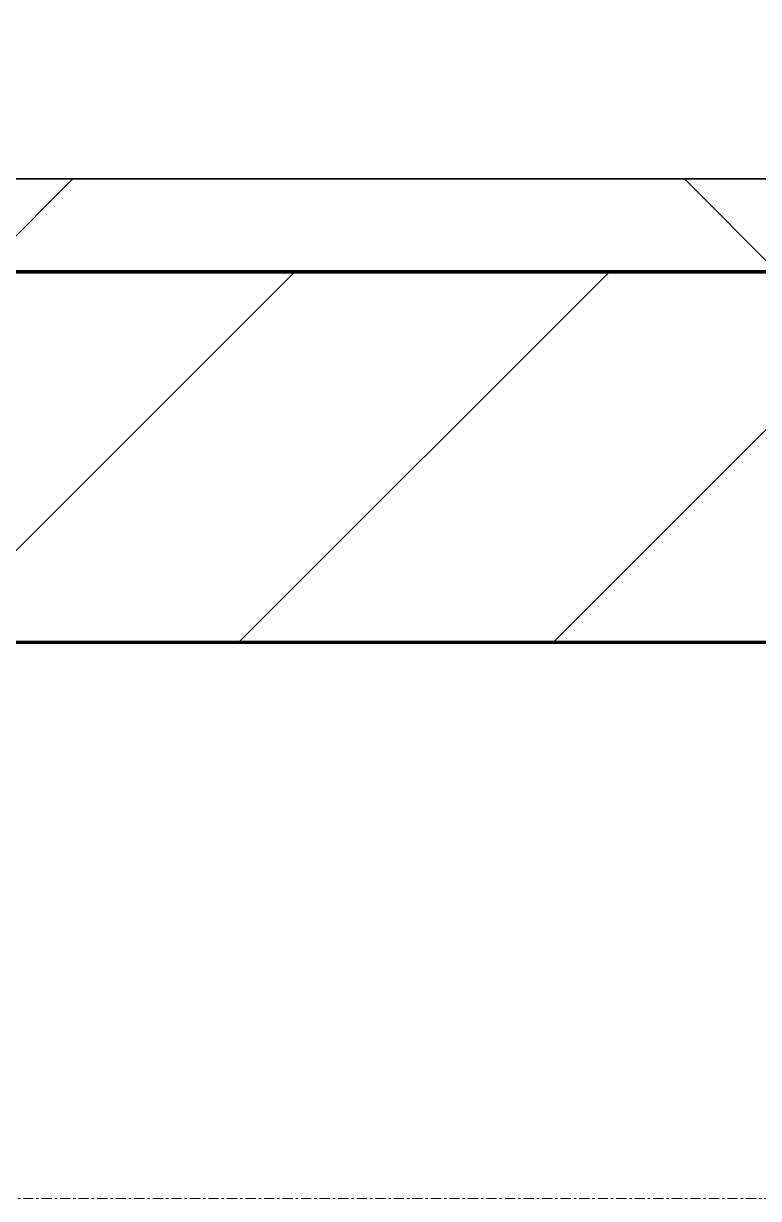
# Model space of a CAD drawing. Header units: millimetres. Extents: x -794334 to -714814, y -17806 to 22403.
# Drawn here: x -760685 to -760288, y -4321 to -3687 of the extents above; entities that cross this region are included whole.
import ezdxf
from ezdxf.xclip import XClip

# ---------------------------------------------------------------- set-up
doc = ezdxf.new("R2010")
doc.units = ezdxf.units.MM
doc.header["$XCLIPFRAME"] = 0
doc.linetypes.add('DPA_Grid _ Level 100', pattern=[10, 5.5, -1.6, 1.3, -1.6])
for name, color, linetype, lineweight in [('A-GLAZ-CURT', 2, 'Continuous', 9), ('A-WALL', 5, 'Continuous', 35), ('A-WALL-FNSH', 2, 'Continuous', 35), ('A-WALL-PATT', 1, 'Continuous', 35), ('S-GRID', 251, 'Continuous', 9), ('WALL-E', 2, 'Continuous', 35)]:
    doc.layers.add(name, color=color, linetype=linetype, lineweight=lineweight)
doc.layers.add('A11_ALU.SOLID SHEET', color=2, linetype='Continuous')

# ---------------------------------------------------------------- blocks, each defined once
blk = doc.blocks.new('*U804')
at = {"layer": 'S-GRID', "linetype": 'DPA_Grid _ Level 100'}
blk.add_line((57942.91, -7900), (-14128.88, -7900), dxfattribs=at)
blk = doc.blocks.new('PPLS-PP19_Custom Tile Pattern - Custom Tile Pattern-V147-4252-01 ENLARGED CONCOURSE LEVEL - REFLECTED CEILING PLAN - SHEET 3')
at = {"layer": 'A-GLAZ-CURT'}
for p, q in [((-300, 0), (300, 0)), ((300, 0), (-300, 0)), ((195.99, 0), (213.31, 0)), ((213.31, 0), (195.99, 0)), ((230.06, 0), (300, 0)), ((-300, -50), (300, -50)), ((300, -50), (-300, -50))]:
    blk.add_line(p, q, dxfattribs=at)
for points, knots in [([(261.57, 0), (260.91, 0), (241.38, 0), (207.11, 0), (177.41, 0), (159.34, 0), (158.33, 0), (158.3, 0)], [-246.705498, -246.705498, -246.705498, -246.705498, -244.693688, -187.987675, -143.776725, -129.632772, -123.352749, -123.352749, -123.352749, -123.352749]), ([(159.07, 0), (159.13, 0), (160.84, 0), (165.21, 0), (174.15, 0), (185.98, 0), (208.82, 0), (219.42, 0), (230.06, 0)], [-115.643202, -115.643202, -115.643202, -115.643202, -114.681583, -87.660824, -65.295536, -41.623857, -24.459831, 0, 0, 0, 0]), ([(247.1, 0), (246.76, 0), (245.04, 0), (238.34, 0), (226.56, 0), (221.1, 0), (200.27, 0), (182.99, 0), (174.27, 0), (169.67, 0), (168.99, 0)], [-9649.085549, -9649.085549, -9649.085549, -9649.085549, -9581.591397, -9406.094246, -9221.510254, -9016.44624, -8717.832359, -8253.978395, -8152.463617, -8069.855175, -8069.855175, -8069.855175, -8069.855175]), ([(215.22, 0), (214.62, 0), (210.55, 0), (203.98, 0), (187.54, 0), (175.3, 0), (169.49, 0)], [-203.825446, -203.825446, -203.825446, -203.825446, -198.527383, -184.406837, -162.427601, -142.916156, -142.916156, -142.916156, -142.916156]), ([(171.51, 0), (176.48, 0), (193.23, 0), (201.73, 0), (208.81, 0), (213.9, 0), (241.96, 0), (266.73, 0), (281.71, 0), (291.71, 0), (296.52, 0), (297.86, 0), (298.09, 0)], [-7971.819559, -7971.819559, -7971.819559, -7971.819559, -7784.112253, -7606.717214, -7289.299508, -7042.621073, -6582.165592, -6068.460911, -5766.029927, -5566.724884, -5280.360606, -5199.253518, -5199.253518, -5199.253518, -5199.253518]), ([(172.07, 0), (177.66, 0), (187.87, 0), (201.08, 0), (207.47, 0), (213.96, 0), (215.11, 0)], [-255.364076, -255.364076, -255.364076, -255.364076, -237.955587, -223.92608, -215.862851, -208.75215, -208.75215, -208.75215, -208.75215]), ([(261.87, 0), (248.59, 0), (229.99, 0), (219.94, 0), (219.02, 0)], [-11861.531913, -11861.531913, -11861.531913, -11861.531913, -11162.864862, -10856.732305, -10856.732305, -10856.732305, -10856.732305]), ([(219.9, 0), (220.86, 0), (227.84, 0), (242.06, 0), (246.54, 0), (246.96, 0)], [-10670.940496, -10670.940496, -10670.940496, -10670.940496, -10511.382485, -9925.173265, -9834.877357, -9834.877357, -9834.877357, -9834.877357]), ([(300, 0), (288.22, 0), (275.74, 0), (263.36, 0), (262.84, 0)], [-12528.858583, -12528.858583, -12528.858583, -12528.858583, -11905.454923, -11878.587253, -11878.587253, -11878.587253, -11878.587253]), ([(284.76, 0), (284.76, 0), (285.09, 0), (287.47, 0), (293.59, 0), (297.76, 0), (300, 0)], [-4110.630118, -4110.630118, -4110.630118, -4110.630118, -4053.389046, -3959.664717, -3862.421465, -3746.95702, -3746.95702, -3746.95702, -3746.95702]), ([(297.38, 0), (295.84, 0), (291.62, 0), (285.38, 0), (284.87, 0)], [-4803.172655, -4803.172655, -4803.172655, -4803.172655, -4358.271401, -4143.037883, -4143.037883, -4143.037883, -4143.037883])]:
    blk.add_open_spline(points, degree=3, knots=knots, dxfattribs=at)
blk.add_open_spline([(300, 0), (287.3, 0), (274.59, 0), (261.87, 0)], degree=3, dxfattribs=at)
blk = doc.blocks.new('PPLS-PP19_Custom Tile Pattern - Custom Tile Pattern-V148-4252-01 ENLARGED CONCOURSE LEVEL - REFLECTED CEILING PLAN - SHEET 3')
at = {"layer": 'A-GLAZ-CURT'}
for p, q in [((-300, 0), (300, 0)), ((300, 0), (-300, 0)), ((-293.07, 0), (-275.75, 0)), ((-275.75, 0), (-293.07, 0)), ((-222.32, 0), (-205, 0)), ((-205, 0), (-222.32, 0)), ((-300, -50), (300, -50)), ((300, -50), (-300, -50))]:
    blk.add_line(p, q, dxfattribs=at)
at = {"layer": 'A-GLAZ-CURT', "flags": 128}
for points in [[(-300, 0), (-291.56, 0), (-283.3, 0), (-275.2, 0), (-267.26, 0), (-259.45, 0), (-251.77, 0), (-244.2, 0), (-236.74, 0), (-229.36, 0), (-222.06, 0), (-214.83, 0), (-207.71, 0), (-200.76, 0), (-194.02, 0), (-187.54, 0), (-181.38, 0), (-175.58, 0), (-170.25, 0), (-165.64, 0), (-162.01, 0), (-159.53, 0), (-157.46, 0), (-154.52, 0), (-149.42, 0), (-141.84, 0), (-132.81, 0), (-126.08, 0)], [(-202.58, 0), (-209.04, 0), (-215.73, 0), (-222.63, 0), (-229.72, 0), (-236.97, 0), (-244.39, 0), (-251.96, 0), (-259.67, 0), (-267.51, 0), (-275.48, 0), (-283.55, 0), (-291.73, 0), (-300, 0)], [(-134.49, 0), (-140.03, 0), (-145.5, 0), (-150.63, 0), (-155.53, 0), (-160.27, 0), (-164.95, 0), (-169.65, 0), (-174.47, 0), (-179.49, 0), (-184.81, 0), (-190.44, 0), (-196.37, 0), (-202.37, 0)], [(-125.17, 0), (-128.55, 0), (-134.16, 0)]]:
    blk.add_lwpolyline(points, dxfattribs=at)
at = {"layer": 'A-GLAZ-CURT'}
for points, knots in [([(-300, 0), (-284.65, 0), (-236.57, 0), (-174.61, 0), (-129.95, 0), (-110.8, 0), (-99.5, 0), (-91.46, 0)], [-5323.127839, -5323.127839, -5323.127839, -5323.127839, -4502.809032, -2700.551212, -1002.059161, -460.363443, 0, 0, 0, 0]), ([(-203.34, 0), (-206.9, 0), (-231.18, 0), (-262.56, 0), (-294.48, 0), (-300, 0)], [-15377.048371, -15377.048371, -15377.048371, -15377.048371, -15131.813646, -13729.592194, -13439.944408, -13439.944408, -13439.944408, -13439.944408]), ([(-202.38, 0), (-203.45, 0), (-215.29, 0), (-232.01, 0), (-255.22, 0), (-262.59, 0), (-264.9, 0), (-265.4, 0)], [-1454.186714, -1454.186714, -1454.186714, -1454.186714, -1400.429864, -858.079193, -543.655514, -208.940337, 0, 0, 0, 0]), ([(-258.6, 0), (-257.91, 0), (-254.26, 0), (-241.25, 0), (-225.99, 0), (-213.1, 0), (-206.02, 0), (-202.65, 0), (-202.37, 0)], [-5722.54675, -5722.54675, -5722.54675, -5722.54675, -5657.471696, -5413.335975, -5017.494783, -4832.723979, -4666.091899, -4651.16708, -4651.16708, -4651.16708, -4651.16708]), ([(-134.45, 0), (-135.98, 0), (-138.52, 0), (-149.31, 0), (-162.01, 0), (-177.91, 0), (-199.46, 0), (-216.65, 0), (-231.26, 0), (-233.46, 0), (-234, 0)], [-2693.009319, -2693.009319, -2693.009319, -2693.009319, -2418.507304, -2308.929706, -2113.765672, -1763.376603, -1422.553702, -978.033455, -846.069444, -682.911962, -682.911962, -682.911962, -682.911962]), ([(-233.49, 0), (-233.44, 0), (-232.38, 0), (-230.74, 0), (-225.3, 0), (-223.63, 0)], [-455.274641, -455.274641, -455.274641, -455.274641, -440.605512, -119.536984, 0, 0, 0, 0]), ([(-223.63, 0), (-219.39, 0), (-212, 0), (-204.76, 0), (-202.92, 0)], [-5463.295695, -5463.295695, -5463.295695, -5463.295695, -5161.076232, -5058.607125, -5058.607125, -5058.607125, -5058.607125]), ([(-202.37, 0), (-196.84, 0), (-186.4, 0), (-169.02, 0), (-152.12, 0), (-136.84, 0), (-127.33, 0), (-124.19, 0), (-123.43, 0), (-123.28, 0)], [-5048.354946, -5048.354946, -5048.354946, -5048.354946, -4739.070012, -4465.409639, -4149.119819, -3839.893365, -3647.167523, -3488.92562, -3439.852845, -3439.852845, -3439.852845, -3439.852845]), ([(-202.15, 0), (-196.66, 0), (-185.47, 0), (-171.77, 0), (-158.7, 0), (-157.22, 0)], [-4647.168838, -4647.168838, -4647.168838, -4647.168838, -4349.945572, -4000.813434, -3840.635403, -3840.635403, -3840.635403, -3840.635403]), ([(-137.88, 0), (-140.56, 0), (-147.66, 0), (-147.69, 0), (-158.72, 0), (-174.02, 0), (-184.75, 0), (-196.11, 0), (-201.97, 0)], [-3187.727384, -3187.727384, -3187.727384, -3187.727384, -2919.378265, -2477.344047, -2237.412286, -2029.680487, -1755.085331, -1461.041718, -1461.041718, -1461.041718, -1461.041718]), ([(-152.35, 0), (-151.03, 0), (-147.71, 0), (-143.57, 0), (-138.62, 0)], [-3494.978217, -3494.978217, -3494.978217, -3494.978217, -3371.022232, -3227.460399, -3227.460399, -3227.460399, -3227.460399]), ([(-134.46, 0), (-135.29, 0), (-139.96, 0), (-147.46, 0), (-150.03, 0), (-150.57, 0)], [-5555.836332, -5555.836332, -5555.836332, -5555.836332, -5508.838257, -5298.784692, -5196.16478, -5196.16478, -5196.16478, -5196.16478]), ([(-150.34, 0), (-150.07, 0), (-147.75, 0), (-142.6, 0), (-127.26, 0), (-107.3, 0), (-90.42, 0), (-75.26, 0), (-68.41, 0), (-65.12, 0), (-63.63, 0)], [-4948.728362, -4948.728362, -4948.728362, -4948.728362, -4883.323924, -4440.880425, -4054.690705, -3793.097032, -3402.597032, -3144.956779, -3050.982048, -2969.237017, -2969.237017, -2969.237017, -2969.237017]), ([(-66.61, 0), (-70.98, 0), (-84.25, 0), (-110.94, 0), (-130.52, 0), (-147.74, 0), (-149.07, 0)], [-7773.121066, -7773.121066, -7773.121066, -7773.121066, -7508.296369, -7004.680444, -6449.282163, -6277.220794, -6277.220794, -6277.220794, -6277.220794]), ([(-148.23, 0), (-146.94, 0), (-140.15, 0), (-137.64, 0), (-135.34, 0), (-134.77, 0)], [-6162.058746, -6162.058746, -6162.058746, -6162.058746, -6017.569127, -5560.701257, -5463.506987, -5463.506987, -5463.506987, -5463.506987]), ([(-86.16, 0), (-91.37, 0), (-104.13, 0), (-122.65, 0), (-139.03, 0), (-146.11, 0), (-146.95, 0)], [-1681.3698, -1681.3698, -1681.3698, -1681.3698, -1374.161226, -945.742622, -741.901385, -489.130243, -489.130243, -489.130243, -489.130243]), ([(-146.69, 0), (-146.59, 0), (-145.49, 0), (-140.59, 0), (-136.49, 0), (-134.93, 0)], [-420.34245, -420.34245, -420.34245, -420.34245, -406.956646, -290.263673, -210.171225, -210.171225, -210.171225, -210.171225]), ([(-134.58, 0), (-134.02, 0), (-132.25, 0), (-128.78, 0), (-126.5, 0)], [-5453.084524, -5453.084524, -5453.084524, -5453.084524, -5364.112219, -5231.017328, -5231.017328, -5231.017328, -5231.017328]), ([(-72.93, 0), (-75.51, 0), (-91.37, 0), (-114.05, 0), (-134.49, 0)], [-19442.345229, -19442.345229, -19442.345229, -19442.345229, -18935.241197, -17146.602087, -17146.602087, -17146.602087, -17146.602087]), ([(-127.41, 0), (-131.63, 0), (-133.16, 0), (-134.09, 0), (-134.15, 0)], [-8540.990293, -8540.990293, -8540.990293, -8540.990293, -8266.114998, -8246.473386, -8246.473386, -8246.473386, -8246.473386]), ([(-134.15, 0), (-133.32, 0), (-130.31, 0), (-117.33, 0), (-92.04, 0), (-77.29, 0), (-69.74, 0), (-67.52, 0)], [-7657.439573, -7657.439573, -7657.439573, -7657.439573, -7293.749979, -6839.55839, -6236.997189, -5713.340575, -5448.562773, -5448.562773, -5448.562773, -5448.562773]), ([(-118.78, 0), (-121.86, 0), (-125.68, 0), (-131.55, 0), (-133.86, 0)], [-5938.474035, -5938.474035, -5938.474035, -5938.474035, -5700.061948, -5567.319408, -5567.319408, -5567.319408, -5567.319408]), ([(-120.13, 0), (-120.14, 0), (-120.24, 0), (-121.3, 0), (-129.25, 0), (-133.82, 0)], [-2933.992132, -2933.992132, -2933.992132, -2933.992132, -2920.575025, -2840.280255, -2731.647847, -2731.647847, -2731.647847, -2731.647847]), ([(-113.43, 0), (-113.44, 0), (-113.96, 0), (-119.73, 0), (-125.43, 0), (-127.03, 0), (-127.41, 0)], [-328.499627, -328.499627, -328.499627, -328.499627, -282.672656, -98.539552, -24.539552, 0, 0, 0, 0]), ([(-126.5, 0), (-122.44, 0), (-108.71, 0), (-88.53, 0), (-72.77, 0), (-66.62, 0)], [-5231.017328, -5231.017328, -5231.017328, -5231.017328, -4994.692869, -4542.524482, -4110.831011, -4110.831011, -4110.831011, -4110.831011]), ([(-125.15, 0), (-124.93, 0), (-121.96, 0), (-113.01, 0), (-98.9, 0), (-85.29, 0), (-71.67, 0), (-65.93, 0), (-65.07, 0)], [-3362.7396, -3362.7396, -3362.7396, -3362.7396, -3342.215224, -3074.362186, -2902.289527, -2605.247022, -2322.099534, -2241.8264, -2241.8264, -2241.8264, -2241.8264]), ([(-122.08, 0), (-122.01, 0), (-121.69, 0), (-121.2, 0), (-120.88, 0)], [-3136.336417, -3136.336417, -3136.336417, -3136.336417, -3110.304437, -3035.164275, -3035.164275, -3035.164275, -3035.164275]), ([(-36.33, 0), (-36.43, 0), (-37.27, 0), (-45.02, 0), (-46.13, 0), (-60.59, 0), (-81.23, 0), (-99.51, 0), (-114.02, 0), (-117.28, 0), (-118.78, 0)], [-1855.773136, -1855.773136, -1855.773136, -1855.773136, -1810.870157, -1672.078046, -1405.135169, -1060.00838, -740.068933, -229.489605, -116.330425, 0, 0, 0, 0]), ([(-117.74, 0), (-117.19, 0), (-114.78, 0), (-113.43, 0), (-113.43, 0)], [-821.249067, -821.249067, -821.249067, -821.249067, -394.672656, -330.879064, -330.879064, -330.879064, -330.879064]), ([(-36.62, 0), (-36.62, 0), (-40.35, 0), (-44.32, 0), (-58.97, 0), (-85.2, 0), (-107.61, 0), (-116.56, 0), (-117.56, 0)], [-4069.478503, -4069.478503, -4069.478503, -4069.478503, -3858.647035, -3538.256648, -2842.901703, -2193.204658, -1433.981041, -985.49888, -985.49888, -985.49888, -985.49888]), ([(-115.82, 0), (-114.96, 0), (-110.41, 0), (-96.78, 0), (-71.33, 0), (-42.53, 0), (-12.78, 0), (4.23, 0), (9.64, 0), (10.14, 0), (10.18, 0)], [-5724.064692, -5724.064692, -5724.064692, -5724.064692, -5430.283136, -5103.229623, -4799.173296, -4065.652676, -3589.737505, -3285.047089, -3066.359526, -3044.715262, -3044.715262, -3044.715262, -3044.715262]), ([(0.54, 0), (-2.2, 0), (-12.83, 0), (-25.64, 0), (-40, 0), (-56.24, 0), (-75.59, 0), (-94, 0), (-112.01, 0), (-114.94, 0), (-115.63, 0)], [-2679.34943, -2679.34943, -2679.34943, -2679.34943, -2518.50168, -2125.455881, -1792.521578, -1466.981642, -1208.454564, -789.402658, -501.969187, -243.577221, -243.577221, -243.577221, -243.577221]), ([(-91.46, 0), (-90.09, 0), (-84.7, 0), (-77.43, 0), (-72.73, 0), (-72.64, 0), (-72.64, 0)], [-19832.387487, -19832.387487, -19832.387487, -19832.387487, -19753.885894, -19541.04734, -19478.625389, -19471.062469, -19471.062469, -19471.062469, -19471.062469]), ([(-63.96, 0), (-64.13, 0), (-72.5, 0), (-80.63, 0), (-86.16, 0)], [-2171.769325, -2171.769325, -2171.769325, -2171.769325, -2007.031671, -1681.3698, -1681.3698, -1681.3698, -1681.3698]), ([(-66.75, 0), (-66.85, 0), (-72.91, 0), (-77.83, 0), (-82.66, 0), (-83.28, 0), (-83.28, 0)], [-2012.412148, -2012.412148, -2012.412148, -2012.412148, -2006.592567, -1646.621388, -1424.436217, -1393.971743, -1393.971743, -1393.971743, -1393.971743]), ([(-83.28, 0), (-83.28, 0), (-82.91, 0), (-76.14, 0), (-70.89, 0), (-67.35, 0)], [-1393.4169, -1393.4169, -1393.4169, -1393.4169, -1353.722004, -1274.333717, -1073.56893, -1073.56893, -1073.56893, -1073.56893]), ([(-66.6, 0), (-59.49, 0), (-47.97, 0), (-36.49, 0), (-33.57, 0), (-29.94, 0), (-28.57, 0)], [-1059.239347, -1059.239347, -1059.239347, -1059.239347, -651.549973, -296.515819, -83.513472, 0, 0, 0, 0]), ([(-66.59, 0), (-65.14, 0), (-59.51, 0), (-54.4, 0), (-48.53, 0), (-30.79, 0), (-18.03, 0), (8.61, 0), (15.02, 0), (22.91, 0), (31, 0), (39.04, 0), (51.19, 0), (58.74, 0), (61.34, 0), (61.45, 0)], [-4110.085044, -4110.085044, -4110.085044, -4110.085044, -4008.285538, -3689.699207, -3546.54457, -3315.260113, -2864.387349, -2439.246196, -2084.094819, -1956.422387, -1818.904206, -1645.594513, -1443.202566, -1228.752106, -1120.932285, -1120.932285, -1120.932285, -1120.932285]), ([(-66.55, 0), (-64.4, 0), (-61.71, 0), (-60.36, 0), (-59.97, 0)], [-5409.288322, -5409.288322, -5409.288322, -5409.288322, -5140.470607, -5006.787413, -5006.787413, -5006.787413, -5006.787413]), ([(-66.39, 0), (-66.39, 0), (-63.63, 0), (-53.63, 0), (-34.42, 0), (-29.82, 0), (-29.19, 0)], [-2493.31794, -2493.31794, -2493.31794, -2493.31794, -2315.303971, -1809.437387, -963.711516, -666.19313, -666.19313, -666.19313, -666.19313]), ([(31.18, 0), (25.97, 0), (11.99, 0), (-16.92, 0), (-47.42, 0), (-65.77, 0), (-66.37, 0), (-66.38, 0)], [-4496.803627, -4496.803627, -4496.803627, -4496.803627, -4222.080604, -3745.412743, -2981.410125, -2542.574734, -2498.224237, -2498.224237, -2498.224237, -2498.224237]), ([(-26.75, 0), (-27.82, 0), (-36.18, 0), (-49.53, 0), (-61.17, 0), (-65.85, 0)], [-8718.362214, -8718.362214, -8718.362214, -8718.362214, -8532.293389, -8073.216054, -7788.403577, -7788.403577, -7788.403577, -7788.403577]), ([(-29.03, 0), (-33.97, 0), (-43.74, 0), (-55.8, 0), (-63.26, 0), (-65.46, 0)], [-2680.714891, -2680.714891, -2680.714891, -2680.714891, -2413.671296, -2161.752162, -2037.343317, -2037.343317, -2037.343317, -2037.343317]), ([(-63.63, 0), (-61.49, 0), (-57.39, 0), (-54.49, 0), (-45.2, 0), (-40.79, 0), (-40.46, 0), (-40.44, 0)], [-2969.237017, -2969.237017, -2969.237017, -2969.237017, -2851.217951, -2734.127174, -2474.780881, -2410.990208, -2350.645972, -2350.645972, -2350.645972, -2350.645972]), ([(-58.83, 0), (-58.37, 0), (-57.29, 0), (-54.23, 0), (-46.33, 0), (-42.62, 0), (-41.76, 0)], [-4859.52896, -4859.52896, -4859.52896, -4859.52896, -4680.891996, -4469.85053, -4321.566175, -4270.495146, -4270.495146, -4270.495146, -4270.495146]), ([(-51.83, 0), (-51.83, 0), (-51.78, 0), (-47.4, 0), (-46.01, 0), (-40.22, 0), (-36.78, 0)], [-632.814994, -632.814994, -632.814994, -632.814994, -627.965721, -508.377888, -260.442412, 0, 0, 0, 0]), ([(0.83, 0), (-0.33, 0), (-7.88, 0), (-20.62, 0), (-32.81, 0), (-44.85, 0), (-51.43, 0), (-51.79, 0)], [-1676.76829, -1676.76829, -1676.76829, -1676.76829, -1617.263037, -1290.787923, -1039.307308, -819.71621, -644.910881, -644.910881, -644.910881, -644.910881]), ([(-41.76, 0), (-39.9, 0), (-37.72, 0), (-36.92, 0), (-36.77, 0)], [-4270.495146, -4270.495146, -4270.495146, -4270.495146, -4161.040818, -4106.245333, -4106.245333, -4106.245333, -4106.245333]), ([(-36.78, 0), (-32.43, 0), (-20.41, 0), (-7.12, 0), (0.88, 0)], [-6191.144455, -6191.144455, -6191.144455, -6191.144455, -5862.463379, -5417.251398, -5417.251398, -5417.251398, -5417.251398]), ([(-36.29, 0), (-36.29, 0), (-34.66, 0), (-28.88, 0), (-26.95, 0), (-26.54, 0)], [-9150.272121, -9150.272121, -9150.272121, -9150.272121, -9057.163041, -8919.836787, -8834.607043, -8834.607043, -8834.607043, -8834.607043]), ([(30.82, 0), (29.27, 0), (20.14, 0), (3.54, 0), (-16.58, 0), (-34.76, 0), (-36.04, 0)], [-10462.034656, -10462.034656, -10462.034656, -10462.034656, -10363.088938, -9884.23066, -9424.652049, -9182.880979, -9182.880979, -9182.880979, -9182.880979]), ([(-33.34, 0), (-33.34, 0), (-32.93, 0), (-31.16, 0), (-30.52, 0)], [-2415.024266, -2415.024266, -2415.024266, -2415.024266, -2357.633367, -2323.618664, -2323.618664, -2323.618664, -2323.618664]), ([(70.61, 0), (66.16, 0), (55.8, 0), (39.61, 0), (24.74, 0), (2.64, 0), (-17.84, 0), (-30.57, 0), (-31.82, 0), (-32, 0)], [-4647.237329, -4647.237329, -4647.237329, -4647.237329, -4326.416877, -4098.545751, -3766.694881, -3333.063701, -2994.501669, -2698.150104, -2614.070998, -2614.070998, -2614.070998, -2614.070998]), ([(-30.76, 0), (-30.73, 0), (-29.99, 0), (-23.47, 0), (-15.75, 0), (-15.19, 0)], [-54176.191683, -54176.191683, -54176.191683, -54176.191683, -54157.274271, -53749.15266, -53717.791567, -53717.791567, -53717.791567, -53717.791567]), ([(-30.52, 0), (-27.11, 0), (-18.31, 0), (-6.21, 0), (1.26, 0)], [-2323.618664, -2323.618664, -2323.618664, -2323.618664, -2142.497158, -1747.68362, -1747.68362, -1747.68362, -1747.68362]), ([(-13, 0), (-14.35, 0), (-17.68, 0), (-25.97, 0), (-29.52, 0), (-30.21, 0)], [-55207.591944, -55207.591944, -55207.591944, -55207.591944, -54789.006179, -54461.685999, -54290.791712, -54290.791712, -54290.791712, -54290.791712]), ([(0.79, 0), (-4.04, 0), (-14.06, 0), (-24.92, 0), (-29.03, 0)], [-3276.429311, -3276.429311, -3276.429311, -3276.429311, -2903.012179, -2680.714891, -2680.714891, -2680.714891, -2680.714891]), ([(-28.98, 0), (-28.66, 0), (-27.39, 0), (-24.45, 0), (-22.56, 0)], [-166.548282, -166.548282, -166.548282, -166.548282, -102.06493, 0, 0, 0, 0]), ([(-28.57, 0), (-26.93, 0), (-20.29, 0), (-11.45, 0), (2.08, 0), (13.15, 0), (21.24, 0), (24.62, 0), (24.72, 0), (24.72, 0)], [-5361.429781, -5361.429781, -5361.429781, -5361.429781, -5261.36855, -5050.479954, -4785.90057, -4596.498881, -4445.288762, -4384.376941, -4376.041937, -4376.041937, -4376.041937, -4376.041937]), ([(-22.56, 0), (-20.27, 0), (-17.03, 0), (-11.36, 0), (-7.66, 0), (-6.6, 0), (-6.44, 0)], [-56468.192263, -56468.192263, -56468.192263, -56468.192263, -56344.022017, -56303.229861, -56166.290093, -56124.392176, -56124.392176, -56124.392176, -56124.392176]), ([(-15.19, 0), (-13.07, 0), (7.48, 0), (37.91, 0), (59.95, 0), (69.13, 0)], [-461.142613, -461.142613, -461.142613, -461.142613, -429.606584, -390.253598, -362.276114, -362.276114, -362.276114, -362.276114])]:
    blk.add_open_spline(points, degree=3, knots=knots, dxfattribs=at)
for points in [[(-135.39, 0), (-155.14, 0), (-177.45, 0), (-202.37, 0)], [(-134.47, 0), (-130.57, 0), (-127.34, 0), (-125.15, 0)], [(-39.84, 0), (-39.08, 0), (-38.11, 0), (-37.36, 0)]]:
    blk.add_open_spline(points, degree=3, dxfattribs=at)
blk = doc.blocks.new('*U1029')
at = {"layer": 'A-GLAZ-CURT'}
for name, p in [('PPLS-PP19_Custom Tile Pattern - Custom Tile Pattern-V147-4252-01 ENLARGED CONCOURSE LEVEL - REFLECTED CEILING PLAN - SHEET 3', (18002.37, -7350)), ('PPLS-PP19_Custom Tile Pattern - Custom Tile Pattern-V148-4252-01 ENLARGED CONCOURSE LEVEL - REFLECTED CEILING PLAN - SHEET 3', (18602.37, -7350))]:
    blk.add_blockref(name, p, dxfattribs=at)
blk = doc.blocks.new('*U1630')
blk.add_lwpolyline([(22690, -750), (19166.45, -750), (19116.45, -700), (18966.44, -550), (-101025.39, -550), (-101025.39, -6704.96), (-96300, -6704.96), (-96300, -7350), (-94497.63, -7350), (17250, -7350), (17250, -6849.96), (18300, -6849.96), (22690, -6849.96)], close=True)

msp = doc.modelspace()

# ---------------------------------------------------------------- block references
at = {"layer": 'A11_ALU.SOLID SHEET'}
ref = msp.add_blockref('*U1630', (-744681.24, 3579.02), dxfattribs=at)
XClip(ref).set_block_clipping_path([(-45802.4668593339, -9620.0029952967), (23702.8690583039, 10334.9999958097)])

# ---------------------------------------------------------------- next in the draw order: hatches: boundary and pattern name
at = {"layer": 'A-WALL-PATT', "lineweight": 9}
h = msp.add_hatch(dxfattribs=at)
h.set_pattern_fill('FP_5', color=256, style=0, pattern_type=2)
h.set_pattern_definition([(45, (0, 0), (-212.13203, 212.13203), []), (135, (0, 0), (-212.13203, -212.13203), [])])
h.paths.add_polyline_path([(-727630.24, -3820.98), (-727382.37, -3820.98), (-727382.37, -3770.98), (-790483.7, -3770.98), (-790483.7, -3820.98), (-727766, -3820.98)])
h = msp.add_hatch(dxfattribs=at)
h.set_pattern_fill('FP_2', color=256, style=0, pattern_type=2)
h.set_pattern_definition([(45, (0, 0), (-84.852814, 84.852814), [])])
h.paths.add_polyline_path([(-727382.37, -4020.98), (-727382.37, -3820.98), (-790483.7, -3820.98), (-790483.7, -4020.98), (-727494.49, -4020.98)])

# ---------------------------------------------------------------- next in the draw order: linework, layer by layer
at = {"layer": 'A-WALL', "color": 7, "lineweight": 70}
for p, q in [((-762380, -3820.98), (-759980, -3820.98)), ((-759980, -3820.98), (-762380, -3820.98)), ((-759980, -4020.98), (-762380, -4020.98))]:
    msp.add_line(p, q, dxfattribs=at)
at = {"layer": 'A-WALL-FNSH', "color": 250}
msp.add_line((-762380, -3770.98), (-759980, -3770.98), dxfattribs=at)
at = {"layer": 'WALL-E'}
for p, q in [((-727382.37, -4020.98), (-790483.7, -4020.98)), ((-790483.7, -4020.98), (-727382.37, -4020.98))]:
    msp.add_line(p, q, dxfattribs=at)

# ---------------------------------------------------------------- next in the draw order: block references
for name in ['*U804', '*U1029']:
    msp.add_blockref(name, (-778882.37, 3579.02))

doc.saveas('drawing.dxf')
